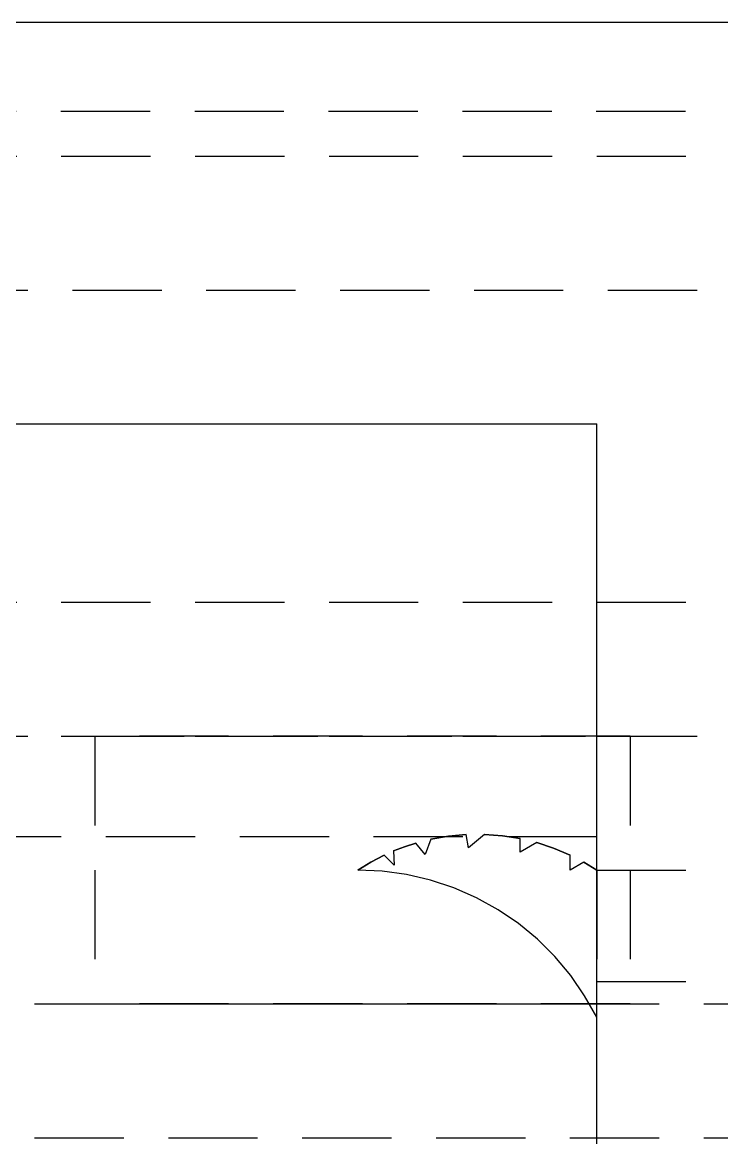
# Model space of a CAD drawing. Header units: metres. Extents: x -200 to 4040, y -1684 to 360.
# Drawn here: x 3655.13 to 3670.8, y -651.5 to -626.5 of the extents above; entities that cross this region are included whole.
import ezdxf

# ---------------------------------------------------------------- set-up
doc = ezdxf.new("R2010")
doc.units = ezdxf.units.M
doc.linetypes.add('DASHED2', pattern=[3, 2, -1])
doc.layers.add('GIZLI', color=8, linetype='DASHED2')
doc.layers.add('GORUNEN', color=7, linetype='Continuous')

msp = doc.modelspace()

# ---------------------------------------------------------------- linework, layer by layer
at = {"layer": 'GIZLI'}
for points in [[(3539.5, -626.5), (3740.5, -626.5)], [(3714.99, -628.5), (3565.01, -628.5)], [(3714.99, -628.5), (3565.01, -628.5)], [(3587, -629.5), (3693, -629.5)], [(3587, -629.5), (3693, -629.5)], [(3587, -629.5), (3693, -629.5)], [(3587, -629.5), (3693, -629.5)], [(3587, -629.5), (3693, -629.5)], [(3587, -629.5), (3693, -629.5)], [(3605.25, -632.5), (3674.75, -632.5)], [(3605.25, -632.5), (3674.75, -632.5)], [(3612, -635.5), (3668, -635.5)], [(3668, -675.5), (3668, -635.5)], [(3587, -639.5), (3693, -639.5)], [(3587, -639.5), (3693, -639.5)], [(3587, -639.5), (3693, -639.5)], [(3587, -639.5), (3693, -639.5)], [(3587, -639.5), (3693, -639.5)], [(3587, -639.5), (3693, -639.5)], [(3575, -642.5), (3705, -642.5)], [(3575, -642.5), (3705, -642.5)], [(3605.25, -642.5), (3674.75, -642.5)], [(3605.25, -642.5), (3674.75, -642.5)], [(3668.75, -642.5), (3656.75, -642.5)], [(3656.75, -642.5), (3662.75, -642.5)], [(3656.75, -642.5), (3656.75, -648.5)], [(3662.75, -642.5), (3668.75, -642.5)], [(3668.75, -642.5), (3668.75, -648.5)], [(3612, -644.75), (3668, -644.75)], [(3612, -644.75), (3668, -644.75)], [(3665.074, -644.706), (3664.675, -644.743), (3664.281, -644.812)], [(3664.281, -644.812), (3664.675, -644.743), (3665.074, -644.706)], [(3665.074, -644.706), (3664.675, -644.743), (3664.281, -644.812)], [(3664.281, -644.812), (3664.675, -644.743), (3665.074, -644.706)], [(3664.281, -644.812), (3664.675, -644.743), (3665.074, -644.706)], [(3665.074, -644.706), (3664.675, -644.743), (3664.281, -644.812)], [(3665.074, -644.706), (3664.675, -644.743), (3664.281, -644.812)], [(3664.281, -644.812), (3664.675, -644.743), (3665.074, -644.706)], [(3665.074, -644.706), (3664.675, -644.743), (3664.281, -644.812)], [(3665.074, -644.706), (3664.675, -644.743), (3664.281, -644.812)], [(3665.126, -645.004), (3665.074, -644.706)], [(3665.126, -645.004), (3665.074, -644.706)], [(3665.126, -645.004), (3665.074, -644.706)], [(3665.126, -645.004), (3665.074, -644.706)], [(3665.126, -645.004), (3665.074, -644.706)], [(3665.126, -645.004), (3665.074, -644.706)], [(3665.126, -645.004), (3665.074, -644.706)], [(3665.126, -645.004), (3665.074, -644.706)], [(3665.126, -645.004), (3665.074, -644.706)], [(3665.126, -645.004), (3665.074, -644.706)], [(3665.485, -644.703), (3665.126, -645.004)], [(3665.485, -644.703), (3665.126, -645.004)], [(3665.485, -644.703), (3665.126, -645.004)], [(3665.485, -644.703), (3665.126, -645.004)], [(3665.485, -644.703), (3665.126, -645.004)], [(3665.485, -644.703), (3665.126, -645.004)], [(3665.485, -644.703), (3665.126, -645.004)], [(3665.485, -644.703), (3665.126, -645.004)], [(3665.485, -644.703), (3665.126, -645.004)], [(3665.485, -644.703), (3665.126, -645.004)], [(3666.28, -644.795), (3665.884, -644.733), (3665.485, -644.703)], [(3665.485, -644.703), (3665.884, -644.733), (3666.28, -644.795)], [(3666.28, -644.795), (3665.884, -644.733), (3665.485, -644.703)], [(3665.485, -644.703), (3665.884, -644.733), (3666.28, -644.795)], [(3665.485, -644.703), (3665.884, -644.733), (3666.28, -644.795)], [(3666.28, -644.795), (3665.884, -644.733), (3665.485, -644.703)], [(3666.28, -644.795), (3665.884, -644.733), (3665.485, -644.703)], [(3665.485, -644.703), (3665.884, -644.733), (3666.28, -644.795)], [(3666.28, -644.795), (3665.884, -644.733), (3665.485, -644.703)], [(3666.28, -644.795), (3665.884, -644.733), (3665.485, -644.703)], [(3668, -684.75), (3668, -644.75)], [(3668, -684.75), (3668, -644.75)], [(3663.946, -644.898), (3663.694, -644.979), (3663.446, -645.074)], [(3663.446, -645.074), (3663.694, -644.979), (3663.946, -644.898)], [(3663.946, -644.898), (3663.694, -644.979), (3663.446, -645.074)], [(3663.446, -645.074), (3663.694, -644.979), (3663.946, -644.898)], [(3663.446, -645.074), (3663.694, -644.979), (3663.946, -644.898)], [(3663.946, -644.898), (3663.694, -644.979), (3663.446, -645.074)], [(3663.946, -644.898), (3663.694, -644.979), (3663.446, -645.074)], [(3663.446, -645.074), (3663.694, -644.979), (3663.946, -644.898)], [(3663.946, -644.898), (3663.694, -644.979), (3663.446, -645.074)], [(3663.946, -644.898), (3663.694, -644.979), (3663.446, -645.074)], [(3664.158, -645.15), (3663.946, -644.898)], [(3664.158, -645.15), (3663.946, -644.898)], [(3664.158, -645.15), (3663.946, -644.898)], [(3664.158, -645.15), (3663.946, -644.898)], [(3664.158, -645.15), (3663.946, -644.898)], [(3664.158, -645.15), (3663.946, -644.898)], [(3664.158, -645.15), (3663.946, -644.898)], [(3664.158, -645.15), (3663.946, -644.898)], [(3664.158, -645.15), (3663.946, -644.898)], [(3664.158, -645.15), (3663.946, -644.898)], [(3664.281, -644.812), (3664.158, -645.15)], [(3664.281, -644.812), (3664.158, -645.15)], [(3664.281, -644.812), (3664.158, -645.15)], [(3664.281, -644.812), (3664.158, -645.15)], [(3664.281, -644.812), (3664.158, -645.15)], [(3664.281, -644.812), (3664.158, -645.15)], [(3664.281, -644.812), (3664.158, -645.15)], [(3664.281, -644.812), (3664.158, -645.15)], [(3664.281, -644.812), (3664.158, -645.15)], [(3664.281, -644.812), (3664.158, -645.15)], [(3666.28, -645.101), (3666.28, -644.795)], [(3666.28, -645.101), (3666.28, -644.795)], [(3666.28, -645.101), (3666.28, -644.795)], [(3666.28, -645.101), (3666.28, -644.795)], [(3666.28, -645.101), (3666.28, -644.795)], [(3666.28, -645.101), (3666.28, -644.795)], [(3666.28, -645.101), (3666.28, -644.795)], [(3666.28, -645.101), (3666.28, -644.795)], [(3666.28, -645.101), (3666.28, -644.795)], [(3666.28, -645.101), (3666.28, -644.795)], [(3666.654, -644.885), (3666.28, -645.101)], [(3666.654, -644.885), (3666.28, -645.101)], [(3666.654, -644.885), (3666.28, -645.101)], [(3666.654, -644.885), (3666.28, -645.101)], [(3666.654, -644.885), (3666.28, -645.101)], [(3666.654, -644.885), (3666.28, -645.101)], [(3666.654, -644.885), (3666.28, -645.101)], [(3666.654, -644.885), (3666.28, -645.101)], [(3666.654, -644.885), (3666.28, -645.101)], [(3666.654, -644.885), (3666.28, -645.101)], [(3667.403, -645.166), (3667.034, -645.01), (3666.654, -644.885)], [(3666.654, -644.885), (3667.034, -645.01), (3667.403, -645.166)], [(3667.403, -645.166), (3667.034, -645.01), (3666.654, -644.885)], [(3666.654, -644.885), (3667.034, -645.01), (3667.403, -645.166)], [(3666.654, -644.885), (3667.034, -645.01), (3667.403, -645.166)], [(3667.403, -645.166), (3667.034, -645.01), (3666.654, -644.885)], [(3667.403, -645.166), (3667.034, -645.01), (3666.654, -644.885)], [(3666.654, -644.885), (3667.034, -645.01), (3667.403, -645.166)], [(3667.403, -645.166), (3667.034, -645.01), (3666.654, -644.885)], [(3667.403, -645.166), (3667.034, -645.01), (3666.654, -644.885)], [(3663.237, -645.167), (3662.934, -645.323), (3662.642, -645.5)], [(3662.642, -645.5), (3662.934, -645.323), (3663.237, -645.167)], [(3663.237, -645.167), (3662.934, -645.323), (3662.642, -645.5)], [(3662.642, -645.5), (3662.934, -645.323), (3663.237, -645.167)], [(3662.642, -645.5), (3662.934, -645.323), (3663.237, -645.167)], [(3663.237, -645.167), (3662.934, -645.323), (3662.642, -645.5)], [(3663.237, -645.167), (3662.934, -645.323), (3662.642, -645.5)], [(3662.642, -645.5), (3662.934, -645.323), (3663.237, -645.167)], [(3663.237, -645.167), (3662.934, -645.323), (3662.642, -645.5)], [(3663.237, -645.167), (3662.934, -645.323), (3662.642, -645.5)], [(3663.463, -645.393), (3663.237, -645.167)], [(3663.463, -645.393), (3663.237, -645.167)], [(3663.463, -645.393), (3663.237, -645.167)], [(3663.463, -645.393), (3663.237, -645.167)], [(3663.463, -645.393), (3663.237, -645.167)], [(3663.463, -645.393), (3663.237, -645.167)], [(3663.463, -645.393), (3663.237, -645.167)], [(3663.463, -645.393), (3663.237, -645.167)], [(3663.463, -645.393), (3663.237, -645.167)], [(3663.463, -645.393), (3663.237, -645.167)], [(3663.446, -645.074), (3663.463, -645.393)], [(3663.446, -645.074), (3663.463, -645.393)], [(3663.446, -645.074), (3663.463, -645.393)], [(3663.446, -645.074), (3663.463, -645.393)], [(3663.446, -645.074), (3663.463, -645.393)], [(3663.446, -645.074), (3663.463, -645.393)], [(3663.446, -645.074), (3663.463, -645.393)], [(3663.446, -645.074), (3663.463, -645.393)], [(3663.446, -645.074), (3663.463, -645.393)], [(3663.446, -645.074), (3663.463, -645.393)], [(3667.403, -645.5), (3667.403, -645.166)], [(3667.403, -645.5), (3667.403, -645.166)], [(3667.403, -645.5), (3667.403, -645.166)], [(3667.403, -645.5), (3667.403, -645.166)], [(3667.403, -645.5), (3667.403, -645.166)], [(3667.403, -645.5), (3667.403, -645.166)], [(3667.403, -645.5), (3667.403, -645.166)], [(3667.403, -645.5), (3667.403, -645.166)], [(3667.403, -645.5), (3667.403, -645.166)], [(3667.403, -645.5), (3667.403, -645.166)], [(3668, -648.8), (3667.729, -648.319), (3667.416, -647.865), (3667.061, -647.442), (3666.67, -647.053), (3666.244, -646.702), (3665.788, -646.391), (3665.306, -646.124), (3664.8, -645.902), (3664.277, -645.727), (3663.74, -645.601), (3663.193, -645.525), (3662.642, -645.5)], [(3668, -648.8), (3667.729, -648.319), (3667.416, -647.865), (3667.061, -647.442), (3666.67, -647.053), (3666.244, -646.702), (3665.788, -646.391), (3665.306, -646.124), (3664.8, -645.902), (3664.277, -645.727), (3663.74, -645.601), (3663.193, -645.525), (3662.642, -645.5)], [(3668, -648.8), (3667.729, -648.319), (3667.416, -647.865), (3667.061, -647.442), (3666.67, -647.053), (3666.244, -646.702), (3665.788, -646.391), (3665.306, -646.124), (3664.8, -645.902), (3664.277, -645.727), (3663.74, -645.601), (3663.193, -645.525), (3662.642, -645.5)], [(3668, -648.8), (3667.729, -648.319), (3667.416, -647.865), (3667.061, -647.442), (3666.67, -647.053), (3666.244, -646.702), (3665.788, -646.391), (3665.306, -646.124), (3664.8, -645.902), (3664.277, -645.727), (3663.74, -645.601), (3663.193, -645.525), (3662.642, -645.5)], [(3668, -648.8), (3667.729, -648.319), (3667.416, -647.865), (3667.061, -647.442), (3666.67, -647.053), (3666.244, -646.702), (3665.788, -646.391), (3665.306, -646.124), (3664.8, -645.902), (3664.277, -645.727), (3663.74, -645.601), (3663.193, -645.525), (3662.642, -645.5)], [(3668, -648.8), (3667.729, -648.319), (3667.416, -647.865), (3667.061, -647.442), (3666.67, -647.053), (3666.244, -646.702), (3665.788, -646.391), (3665.306, -646.124), (3664.8, -645.902), (3664.277, -645.727), (3663.74, -645.601), (3663.193, -645.525), (3662.642, -645.5)], [(3668, -648.8), (3667.729, -648.319), (3667.416, -647.865), (3667.061, -647.442), (3666.67, -647.053), (3666.244, -646.702), (3665.788, -646.391), (3665.306, -646.124), (3664.8, -645.902), (3664.277, -645.727), (3663.74, -645.601), (3663.193, -645.525), (3662.642, -645.5)], [(3668, -648.8), (3667.729, -648.319), (3667.416, -647.865), (3667.061, -647.442), (3666.67, -647.053), (3666.244, -646.702), (3665.788, -646.391), (3665.306, -646.124), (3664.8, -645.902), (3664.277, -645.727), (3663.74, -645.601), (3663.193, -645.525), (3662.642, -645.5)], [(3668, -648.8), (3667.729, -648.319), (3667.416, -647.865), (3667.061, -647.442), (3666.67, -647.053), (3666.244, -646.702), (3665.788, -646.391), (3665.306, -646.124), (3664.8, -645.902), (3664.277, -645.727), (3663.74, -645.601), (3663.193, -645.525), (3662.642, -645.5)], [(3668, -648.8), (3667.729, -648.319), (3667.416, -647.865), (3667.061, -647.442), (3666.67, -647.053), (3666.244, -646.702), (3665.788, -646.391), (3665.306, -646.124), (3664.8, -645.902), (3664.277, -645.727), (3663.74, -645.601), (3663.193, -645.525), (3662.642, -645.5)], [(3667.709, -645.323), (3667.403, -645.5)], [(3667.709, -645.323), (3667.403, -645.5)], [(3667.709, -645.323), (3667.403, -645.5)], [(3667.709, -645.323), (3667.403, -645.5)], [(3667.709, -645.323), (3667.403, -645.5)], [(3667.709, -645.323), (3667.403, -645.5)], [(3667.709, -645.323), (3667.403, -645.5)], [(3667.709, -645.323), (3667.403, -645.5)], [(3667.709, -645.323), (3667.403, -645.5)], [(3667.709, -645.323), (3667.403, -645.5)], [(3668, -645.5), (3667.709, -645.323)], [(3667.709, -645.323), (3668, -645.5)], [(3668, -645.5), (3667.709, -645.323)], [(3667.709, -645.323), (3668, -645.5)], [(3667.709, -645.323), (3668, -645.5)], [(3668, -645.5), (3667.709, -645.323)], [(3668, -645.5), (3667.709, -645.323)], [(3667.709, -645.323), (3668, -645.5)], [(3668, -645.5), (3667.709, -645.323)], [(3668, -645.5), (3667.709, -645.323)], [(3668, -645.5), (3668, -648)], [(3668, -648), (3668, -645.5)], [(3668, -645.5), (3694, -645.5)], [(3668, -645.5), (3694, -645.5)], [(3668, -648.8), (3668, -645.5)], [(3668, -648.8), (3668, -645.5)], [(3668, -648.8), (3668, -645.5)], [(3668, -648.8), (3668, -645.5)], [(3668, -648.8), (3668, -645.5)], [(3668, -648.8), (3668, -645.5)], [(3668, -648.8), (3668, -645.5)], [(3668, -648.8), (3668, -645.5)], [(3668, -648.8), (3668, -645.5)], [(3668, -648.8), (3668, -645.5)], [(3668, -648), (3694, -648)], [(3668, -648), (3694, -648)], [(3643.4, -648.5), (3685.5, -648.5)], [(3643.4, -648.5), (3685.5, -648.5)], [(3668.75, -648.5), (3656.75, -648.5)], [(3656.75, -648.5), (3662.75, -648.5)], [(3662.75, -648.5), (3668.75, -648.5)], [(3643.4, -651.5), (3685.5, -651.5)], [(3643.4, -651.5), (3685.5, -651.5)]]:
    msp.add_lwpolyline(points, dxfattribs=at)
at = {"layer": 'GORUNEN'}
for points in [[(3647, -626.5), (3740.5, -626.5)], [(3647, -635.5), (3668, -635.5)], [(3668, -675.5), (3668, -635.5)]]:
    msp.add_lwpolyline(points, dxfattribs=at)

doc.saveas('drawing.dxf')
